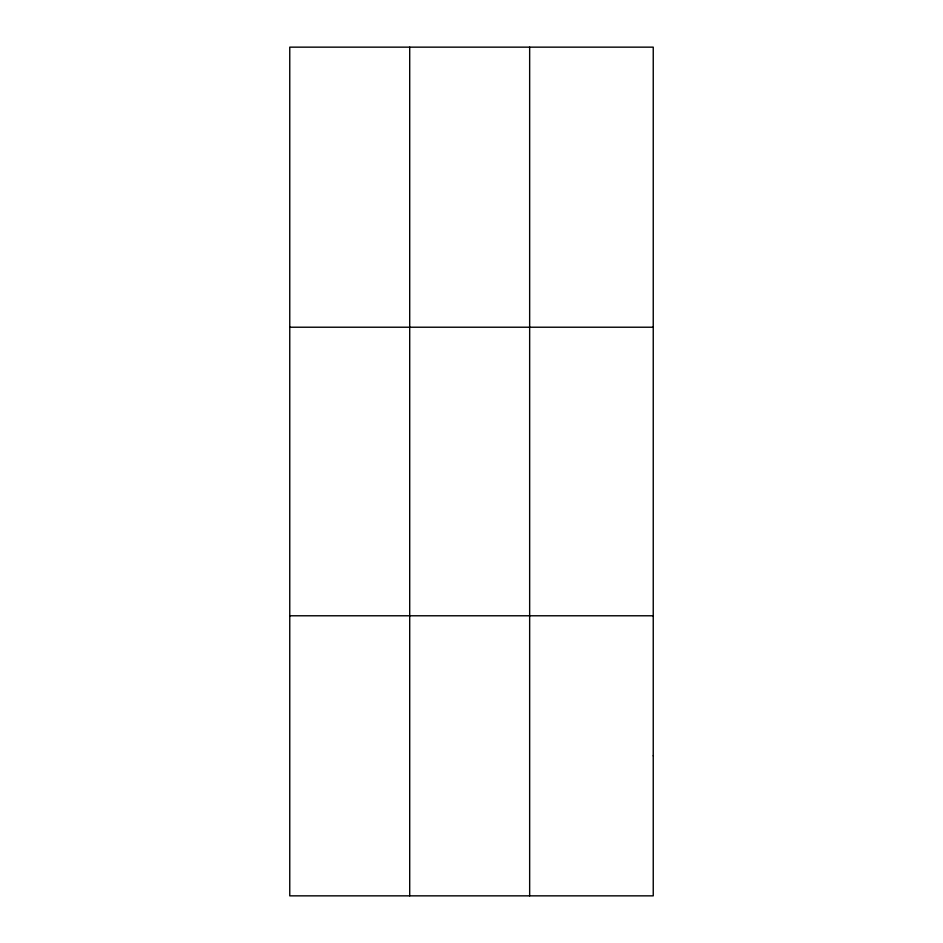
<?xml version="1.0" encoding="UTF-8"?>
<svg xmlns="http://www.w3.org/2000/svg" width="943" height="943" viewBox="0 0 943 943"><rect width="100%" height="100%" fill="white"/><g stroke="black" fill="none" stroke-linecap="round" stroke-linejoin="round"><path stroke-width="1.41" d="M409.71 47.15L409.71 895.85M529.66 47.15L529.66 895.85M289.76 327.221L653.24 327.221M289.76 615.779L653.24 615.779M653.24 755.815L653.24 895.85L289.76 895.85L289.76 47.15L653.24 47.15L653.24 755.815"/></g></svg>
